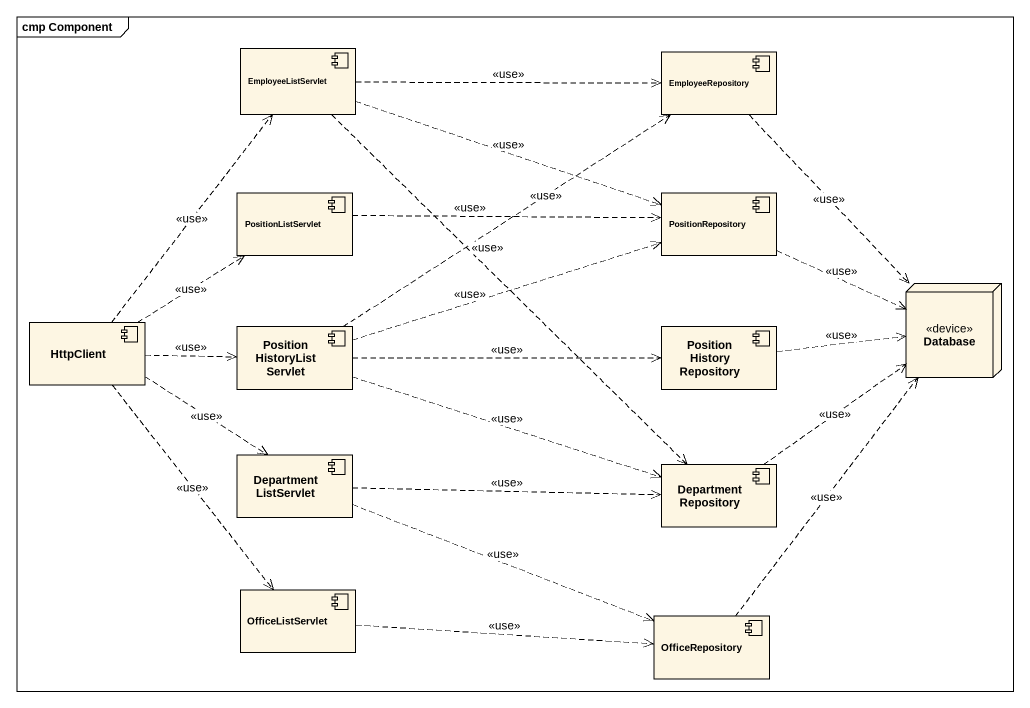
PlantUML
@startuml
mainframe cmp Component
component EmployeeListServlet
component EmployeeRepository
component PositionListServlet
component PositionRepository
node "Database" as Database_ <<device>>
component HttpClient
component PositionHistoryListServlet
component PositionHistoryRepository
component DepartmentListServlet
component DepartmentRepository
component OfficeListServlet
component OfficeRepository
EmployeeListServlet .right.> EmployeeRepository : <<use>>
EmployeeListServlet .right.> PositionRepository : <<use>>
EmployeeListServlet ..> DepartmentRepository : <<use>>
EmployeeRepository ..> Database_ : <<use>>
PositionListServlet .right.> PositionRepository : <<use>>
PositionRepository .right.> Database_ : <<use>>
HttpClient .up.> EmployeeListServlet : <<use>>
HttpClient .up.> PositionListServlet : <<use>>
HttpClient .right.> PositionHistoryListServlet : <<use>>
HttpClient ..> DepartmentListServlet : <<use>>
HttpClient ..> OfficeListServlet : <<use>>
PositionHistoryListServlet .up.> EmployeeRepository : <<use>>
PositionHistoryListServlet .right.> PositionRepository : <<use>>
PositionHistoryListServlet .right.> PositionHistoryRepository : <<use>>
PositionHistoryListServlet .right.> DepartmentRepository : <<use>>
PositionHistoryRepository .right.> Database_ : <<use>>
DepartmentListServlet .right.> DepartmentRepository : <<use>>
DepartmentListServlet .right.> OfficeRepository : <<use>>
DepartmentRepository .up.> Database_ : <<use>>
OfficeListServlet .right.> OfficeRepository : <<use>>
OfficeRepository .up.> Database_ : <<use>>
@enduml
